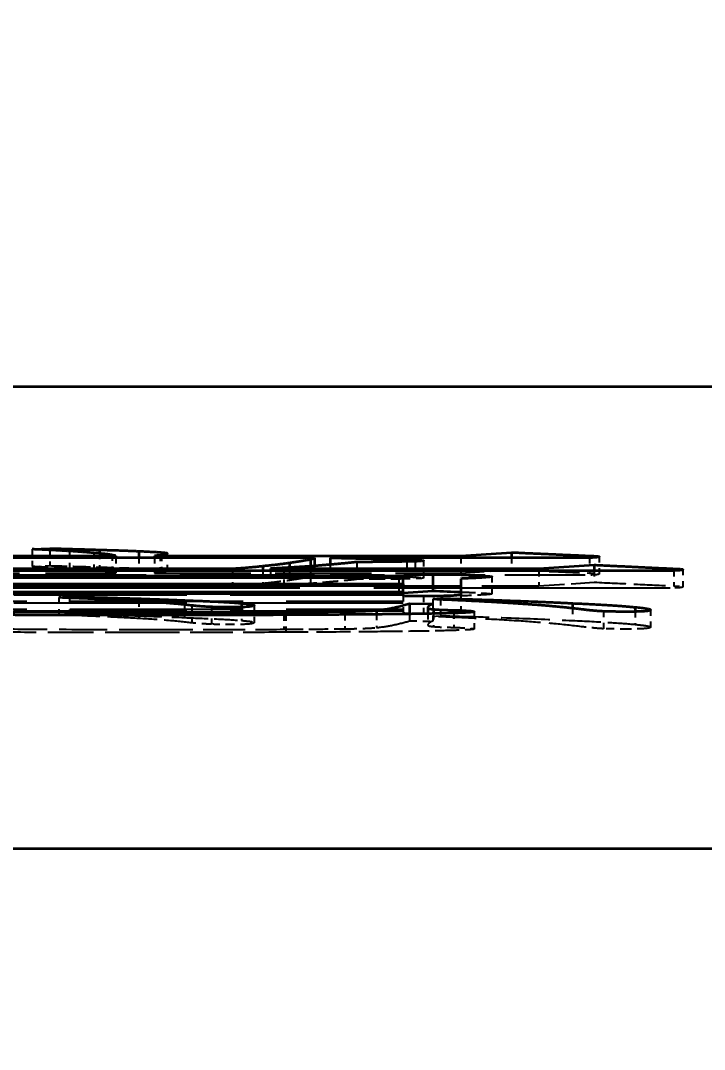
# Model space of a CAD drawing. Header units: millimetres. Extents: x 200 to 5740, y 200 to 4000.
# Drawn here: x 4026.55 to 4038.38, y 1942.54 to 1960.34 of the extents above; entities that cross this region are included whole.
import ezdxf

# ---------------------------------------------------------------- set-up
doc = ezdxf.new("R2010")
doc.units = ezdxf.units.MM
doc.header["$LTSCALE"] = 20
doc.linetypes.add('DASHED', pattern=[0.2067, 0.1654, -0.0413])
for name, color, linetype, lineweight in [('可見 (ISO)', 7, 'Continuous', 35), ('標註 (ISO)', 7, 'Continuous', 18), ('隱藏 (ISO)', 7, 'DASHED', 25)]:
    doc.layers.add(name, color=color, linetype=linetype, lineweight=lineweight)
doc.styles.add('註記文字 (JIS)', font='kaiu.ttf')
doc.dimstyles.new('預設 (JIS)', dxfattribs={"dimscale": 20, "dimtxt": 3, "dimasz": 3, "dimexe": 2, "dimexo": 1, "dimgap": 0.8, "dimtad": 1, "dimrnd": 1e-08, "dimdsep": 46, "dimtxsty": '註記文字 (JIS)', "dimblk": 'Filled-1', "dimcen": 0.09, "dimdle": 10, "dimclrd": 256, "dimclre": 256, "dimclrt": 256, "dimadec": 0, "dimazin": 2, "dimtfac": 0.833333, "dimtmove": 0, "dimatfit": 3, "dimfxl": 0, "dimtolj": 1, "dimtzin": 0, "dimlwd": -1, "dimlwe": -1, "dimarcsym": 0})

# ---------------------------------------------------------------- blocks, each defined once
blk = doc.blocks.new('Filled-1')
at = {"color": 0}
for p, q in [((0, 0), (-1, 0.16667)), ((-1, 0.16667), (-1, -0.16667)), ((-1, 0), (0, 0)), ((-1, -0.16667), (0, 0))]:
    blk.add_line(p, q, dxfattribs=at)
at = {"color": 0, "flags": 128}
blk.add_lwpolyline([(-1, -0.16667), (0, 0)], dxfattribs=at)
at = {"color": 0}
blk.add_solid([(-1, -0.16667), (0, 0), (-1, 0.16667), (-1, -0.16667)], dxfattribs=at)
blk = doc.blocks.new('*D40')
at = {"layer": 'Defpoints', "color": 0}
for p in [(3955.283, 2448.006), (4476.873, 2448.006), (4342.783, 958.006)]:
    blk.add_point(p, dxfattribs=at)
at = {"layer": '標註 (ISO)'}
for p, q in [((3975.283, 2448.006), (4516.873, 2448.006)), ((4476.873, 1018.006), (4476.873, 2388.006)), ((4362.783, 958.006), (4516.873, 958.006))]:
    blk.add_line(p, q, dxfattribs=at)
at = {"layer": '標註 (ISO)', "xscale": 60, "yscale": 60, "zscale": 60}
for p, rotation in [((4476.873, 2448.006), 90), ((4476.873, 958.006), 270)]:
    blk.add_blockref('Filled-1', p, dxfattribs=dict(at, rotation=rotation))
at = {"layer": '標註 (ISO)', "insert": (4396.895, 1625.603), "char_height": 60, "attachment_point": 1, "rotation": 90, "style": '註記文字 (JIS)'}
blk.add_mtext('\\A1;1490', dxfattribs=at)

msp = doc.modelspace()

# ---------------------------------------------------------------- linework, layer by layer
at = {"layer": '可見 (ISO)'}
for p, q in [((3772.283, 1954.006), (4222.283, 1954.006)), ((4026.747, 1951.192), (4027.051, 1951.207)), ((4027.051, 1951.207), (4027.051, 1951.178)), ((4027.914, 1951.182), (4027.914, 1951.119)), ((4028.594, 1951.159), (4028.594, 1951.044)), ((4028.983, 1951.138), (4028.983, 1951.087)), ((4034.162, 1951.079), (4035.037, 1951.138)), ((4035.037, 1951.138), (4035.037, 1951.044)), ((4022.468, 1951.079), (4028.193, 1951.079)), ((4031.633, 1951.044), (4024.23, 1951.044)), ((4028.193, 1951.079), (4028.193, 1951.044)), ((4028.862, 1951.079), (4028.862, 1951.044)), ((4028.862, 1951.079), (4034.162, 1951.079)), ((4031.196, 1950.958), (4031.196, 1950.874)), ((4031.56, 1951.018), (4031.56, 1950.897)), ((4031.633, 1951.044), (4031.633, 1950.903)), ((4036.313, 1951.044), (4031.901, 1951.044)), ((4031.901, 1951.044), (4031.901, 1950.925)), ((4033.371, 1951.009), (4033.371, 1950.981)), ((4034.162, 1951.079), (4034.162, 1951.044)), ((4036.386, 1951.078), (4036.386, 1951.044)), ((4037.784, 1950.82), (4021.508, 1950.82)), ((4025.92, 1950.857), (4030.211, 1950.857)), ((4030.211, 1950.857), (4030.211, 1950.82)), ((4030.734, 1950.903), (4030.734, 1950.82)), ((4030.867, 1950.857), (4030.867, 1950.82)), ((4030.867, 1950.857), (4035.511, 1950.857)), ((4033.092, 1950.732), (4033.675, 1950.771)), ((4033.675, 1950.771), (4033.675, 1950.472)), ((4035.511, 1950.857), (4036.471, 1950.921)), ((4035.511, 1950.857), (4035.511, 1950.82)), ((4036.471, 1950.921), (4036.471, 1950.82)), ((4037.845, 1950.855), (4037.845, 1950.821)), ((4033.165, 1950.698), (4023.659, 1950.698)), ((4023.659, 1950.594), (4033.165, 1950.594)), ((4023.927, 1950.732), (4033.092, 1950.732)), ((4033.092, 1950.732), (4033.092, 1950.698)), ((4033.165, 1950.594), (4033.165, 1950.698)), ((4033.165, 1950.594), (4033.165, 1950.558)), ((4034.162, 1950.682), (4034.162, 1950.405)), ((4033.165, 1950.558), (4023.659, 1950.558)), ((4023.659, 1950.455), (4033.165, 1950.455)), ((4033.165, 1950.42), (4023.659, 1950.42)), ((4033.165, 1950.455), (4033.165, 1950.558)), ((4033.165, 1950.437), (4033.675, 1950.472)), ((4033.165, 1950.455), (4033.165, 1950.42)), ((4033.165, 1950.387), (4033.165, 1950.42)), ((4027.209, 1950.355), (4027.391, 1950.372)), ((4027.391, 1950.372), (4027.391, 1950.348)), ((4029.384, 1950.308), (4029.384, 1950.231)), ((4030.369, 1950.257), (4030.369, 1950.189)), ((4033.274, 1950.251), (4033.274, 1950.07)), ((4033.274, 1950.251), (4033.675, 1950.247)), ((4033.675, 1950.327), (4033.809, 1950.342)), ((4033.809, 1950.342), (4033.809, 1950.321)), ((4036.094, 1950.257), (4036.094, 1950.169)), ((4031.098, 1950.106), (4031.098, 1950.055)), ((4032.156, 1950.114), (4032.156, 1950.06)), ((4032.703, 1950.135), (4032.703, 1950.064)), ((4033.59, 1950.178), (4033.59, 1950.075)), ((4033.688, 1950.154), (4033.688, 1950.077)), ((4034.04, 1950.138), (4034.04, 1950.086)), ((4037.176, 1950.189), (4037.176, 1950.111)), ((4222.283, 1946.006), (3772.283, 1946.006))]:
    msp.add_line(p, q, dxfattribs=at)
for points, degree in [([(4027.391, 1951.159), (4027.148, 1951.174), (4026.747, 1951.192)], 2), ([(4027.051, 1951.207), (4027.549, 1951.194), (4027.914, 1951.182)], 2), ([(4027.816, 1951.127), (4027.634, 1951.144), (4027.391, 1951.159)], 2), ([(4028.132, 1951.091), (4028.035, 1951.11), (4027.816, 1951.127)], 2), ([(4027.914, 1951.182), (4028.351, 1951.171), (4028.594, 1951.159)], 2), ([(4028.594, 1951.159), (4028.874, 1951.147), (4028.983, 1951.138)], 2), ([(4029.081, 1951.124), (4029.081, 1951.099), (4028.959, 1951.084)], 2), ([(4028.983, 1951.138), (4029.081, 1951.131), (4029.081, 1951.124)], 2), ([(4035.037, 1951.138), (4035.742, 1951.106), (4036.386, 1951.078)], 2), ([(4028.193, 1951.079), (4028.157, 1951.084), (4028.132, 1951.091)], 2), ([(4028.959, 1951.084), (4028.898, 1951.08), (4028.862, 1951.079)], 2), ([(4030.734, 1950.903), (4030.977, 1950.927), (4031.196, 1950.958)], 2), ([(4031.196, 1950.958), (4031.39, 1950.988), (4031.56, 1951.018)], 2), ([(4031.56, 1951.018), (4031.621, 1951.03), (4031.633, 1951.044)], 2), ([(4031.901, 1951.044), (4032.727, 1951.027), (4033.371, 1951.009)], 2), ([(4032.363, 1950.97), (4032.205, 1950.952), (4031.998, 1950.933)], 2), ([(4033.226, 1950.978), (4032.764, 1950.97), (4032.363, 1950.97)], 2), ([(4033.517, 1950.994), (4033.517, 1950.983), (4033.226, 1950.978)], 2), ([(4033.371, 1951.009), (4033.517, 1951), (4033.517, 1950.994)], 2), ([(4036.556, 1951.065), (4036.556, 1951.044), (4036.313, 1951.044)], 2), ([(4036.386, 1951.078), (4036.556, 1951.072), (4036.556, 1951.065)], 2), ([(4030.211, 1950.857), (4030.515, 1950.878), (4030.734, 1950.903)], 2), ([(4031.098, 1950.869), (4030.989, 1950.861), (4030.867, 1950.857)], 2), ([(4031.56, 1950.897), (4031.341, 1950.882), (4031.098, 1950.869)], 2), ([(4031.998, 1950.933), (4031.803, 1950.916), (4031.56, 1950.897)], 2), ([(4033.675, 1950.771), (4034.696, 1950.733), (4034.696, 1950.717)], 2), ([(4036.471, 1950.921), (4037.2, 1950.886), (4037.845, 1950.855)], 2), ([(4038.003, 1950.841), (4038.003, 1950.82), (4037.784, 1950.82)], 2), ([(4037.845, 1950.855), (4038.003, 1950.85), (4038.003, 1950.841)], 2), ([(4034.696, 1950.717), (4034.696, 1950.705), (4034.162, 1950.682)], 2), ([(4033.675, 1950.472), (4033.839, 1950.466), (4034.009, 1950.459), (4034.162, 1950.452)], 3), ([(4028.594, 1950.293), (4028.072, 1950.323), (4027.209, 1950.355)], 2), ([(4027.391, 1950.372), (4028.655, 1950.34), (4029.384, 1950.308)], 2), ([(4029.506, 1950.218), (4029.105, 1950.264), (4028.594, 1950.293)], 2), ([(4029.384, 1950.308), (4030.065, 1950.284), (4030.369, 1950.257)], 2), ([(4030.369, 1950.257), (4030.588, 1950.24), (4030.588, 1950.223)], 2), ([(4032.703, 1950.135), (4032.97, 1950.16), (4033.274, 1950.251)], 2), ([(4033.517, 1950.377), (4033.165, 1950.377), (4033.165, 1950.387)], 2), ([(4034.162, 1950.405), (4034.162, 1950.383), (4033.517, 1950.377)], 2), ([(4033.675, 1950.247), (4033.59, 1950.213), (4033.59, 1950.178)], 2), ([(4035.243, 1950.244), (4034.66, 1950.285), (4033.675, 1950.327)], 2), ([(4033.809, 1950.342), (4035.268, 1950.3), (4036.094, 1950.257)], 2), ([(4036.277, 1950.148), (4035.79, 1950.207), (4035.243, 1950.244)], 2), ([(4036.094, 1950.257), (4036.836, 1950.225), (4037.176, 1950.189)], 2), ([(4026.175, 1950.114), (4026.99, 1950.103), (4028.801, 1950.103)], 2), ([(4028.801, 1950.048), (4027.148, 1950.048), (4026.285, 1950.055)], 2), ([(4028.801, 1950.103), (4030.223, 1950.103), (4031.098, 1950.106)], 2), ([(4031.135, 1950.055), (4029.944, 1950.048), (4028.801, 1950.048)], 2), ([(4029.846, 1950.193), (4029.688, 1950.198), (4029.506, 1950.218)], 2), ([(4030.211, 1950.187), (4030.004, 1950.187), (4029.846, 1950.193)], 2), ([(4030.588, 1950.223), (4030.588, 1950.187), (4030.211, 1950.187)], 2), ([(4031.098, 1950.106), (4031.755, 1950.11), (4032.156, 1950.114)], 2), ([(4032.982, 1950.067), (4032.205, 1950.059), (4031.135, 1950.055)], 2), ([(4032.156, 1950.114), (4032.569, 1950.119), (4032.703, 1950.135)], 2), ([(4034.076, 1950.087), (4033.651, 1950.074), (4032.982, 1950.067)], 2), ([(4033.59, 1950.178), (4033.59, 1950.16), (4033.688, 1950.154)], 2), ([(4033.688, 1950.154), (4033.748, 1950.145), (4034.04, 1950.138)], 2), ([(4034.04, 1950.138), (4034.393, 1950.128), (4034.393, 1950.11)], 2), ([(4034.393, 1950.11), (4034.393, 1950.097), (4034.076, 1950.087)], 2), ([(4036.629, 1950.116), (4036.471, 1950.123), (4036.277, 1950.148)], 2), ([(4037.055, 1950.11), (4036.836, 1950.11), (4036.629, 1950.116)], 2), ([(4037.444, 1950.142), (4037.444, 1950.11), (4037.055, 1950.11)], 2), ([(4037.176, 1950.189), (4037.444, 1950.167), (4037.444, 1950.142)], 2)]:
    msp.add_open_spline(points, degree=degree, dxfattribs=at)
at = {"layer": '隱藏 (ISO)', "ltscale": 0.02847}
for p, q in [((4026.747, 1951.192), (4026.747, 1950.893)), ((4027.391, 1951.159), (4027.391, 1950.859)), ((4027.816, 1951.127), (4027.816, 1950.827)), ((4029.081, 1951.124), (4029.081, 1950.824)), ((4028.132, 1951.091), (4028.132, 1950.791)), ((4028.959, 1951.084), (4028.959, 1950.785)), ((4032.363, 1950.97), (4032.363, 1950.671)), ((4033.226, 1950.978), (4033.226, 1950.678)), ((4033.517, 1950.994), (4033.517, 1950.694)), ((4036.556, 1951.065), (4036.556, 1950.765)), ((4031.098, 1950.869), (4031.098, 1950.569)), ((4031.56, 1950.897), (4031.56, 1950.598)), ((4038.003, 1950.841), (4038.003, 1950.541)), ((4034.696, 1950.717), (4034.696, 1950.417)), ((4027.209, 1950.355), (4027.209, 1950.056)), ((4028.594, 1950.293), (4028.594, 1949.993)), ((4033.165, 1950.387), (4033.165, 1950.087)), ((4033.517, 1950.377), (4033.517, 1950.077)), ((4033.675, 1950.247), (4033.675, 1949.948)), ((4034.162, 1950.405), (4034.162, 1950.106)), ((4029.506, 1950.218), (4029.506, 1949.918)), ((4029.846, 1950.193), (4029.846, 1949.894)), ((4030.588, 1950.223), (4030.588, 1949.924)), ((4031.135, 1950.055), (4031.135, 1949.756)), ((4034.393, 1950.11), (4034.393, 1949.81)), ((4036.629, 1950.116), (4036.629, 1949.816)), ((4037.444, 1950.142), (4037.444, 1949.843))]:
    msp.add_line(p, q, dxfattribs=at)
at = {"layer": '隱藏 (ISO)', "ltscale": 0.025672}
msp.add_line((4027.051, 1951.178), (4027.051, 1950.908), dxfattribs=at)
at = {"layer": '隱藏 (ISO)', "ltscale": 0.022437}
msp.add_line((4027.914, 1951.119), (4027.914, 1950.882), dxfattribs=at)
at = {"layer": '隱藏 (ISO)', "ltscale": 0.025051}
for p, q in [((4028.193, 1951.044), (4028.193, 1950.78)), ((4028.862, 1951.044), (4028.862, 1950.78)), ((4034.162, 1951.044), (4034.162, 1950.78))]:
    msp.add_line(p, q, dxfattribs=at)
at = {"layer": '隱藏 (ISO)', "ltscale": 0.0175}
msp.add_line((4028.594, 1951.044), (4028.594, 1950.859), dxfattribs=at)
at = {"layer": '隱藏 (ISO)', "ltscale": 0.023581}
msp.add_line((4028.983, 1951.087), (4028.983, 1950.839), dxfattribs=at)
at = {"layer": '隱藏 (ISO)', "ltscale": 0.025885}
msp.add_line((4033.371, 1950.981), (4033.371, 1950.709), dxfattribs=at)
at = {"layer": '隱藏 (ISO)', "ltscale": 0.019494}
msp.add_line((4035.037, 1951.044), (4035.037, 1950.838), dxfattribs=at)
at = {"layer": '隱藏 (ISO)', "ltscale": 0.025247}
msp.add_line((4036.386, 1951.044), (4036.386, 1950.779), dxfattribs=at)
at = {"layer": '隱藏 (ISO)', "ltscale": 0.545146}
msp.add_line((4022.468, 1950.78), (4028.193, 1950.78), dxfattribs=at)
at = {"layer": '隱藏 (ISO)', "ltscale": 0.036962}
msp.add_line((4026.747, 1950.893), (4027.051, 1950.908), dxfattribs=at)
at = {"layer": '隱藏 (ISO)', "ltscale": 0.504629}
msp.add_line((4028.862, 1950.78), (4034.162, 1950.78), dxfattribs=at)
at = {"layer": '隱藏 (ISO)', "ltscale": 0.02498}
for p, q in [((4030.211, 1950.82), (4030.211, 1950.558)), ((4030.867, 1950.82), (4030.867, 1950.558)), ((4035.511, 1950.82), (4035.511, 1950.558))]:
    msp.add_line(p, q, dxfattribs=at)
at = {"layer": '隱藏 (ISO)', "ltscale": 0.020634}
msp.add_line((4030.734, 1950.82), (4030.734, 1950.603), dxfattribs=at)
at = {"layer": '隱藏 (ISO)', "ltscale": 0.020494}
msp.add_line((4031.196, 1950.874), (4031.196, 1950.658), dxfattribs=at)
at = {"layer": '隱藏 (ISO)', "ltscale": 0.015047}
msp.add_line((4031.633, 1950.903), (4031.633, 1950.744), dxfattribs=at)
at = {"layer": '隱藏 (ISO)', "ltscale": 0.017124}
msp.add_line((4031.901, 1950.925), (4031.901, 1950.744), dxfattribs=at)
at = {"layer": '隱藏 (ISO)', "ltscale": 0.122784}
msp.add_line((4034.162, 1950.78), (4035.037, 1950.838), dxfattribs=at)
at = {"layer": '隱藏 (ISO)', "ltscale": 0.018853}
msp.add_line((4036.471, 1950.82), (4036.471, 1950.622), dxfattribs=at)
at = {"layer": '隱藏 (ISO)', "ltscale": 0.025166}
msp.add_line((4037.845, 1950.821), (4037.845, 1950.556), dxfattribs=at)
at = {"layer": '隱藏 (ISO)', "ltscale": 0.7049}
msp.add_line((4031.633, 1950.744), (4024.23, 1950.744), dxfattribs=at)
at = {"layer": '隱藏 (ISO)', "ltscale": 0.420122}
msp.add_line((4036.313, 1950.744), (4031.901, 1950.744), dxfattribs=at)
at = {"layer": '隱藏 (ISO)', "ltscale": 0.025265}
msp.add_line((4033.092, 1950.698), (4033.092, 1950.432), dxfattribs=at)
at = {"layer": '隱藏 (ISO)', "ltscale": 0.135086}
msp.add_line((4035.511, 1950.558), (4036.471, 1950.622), dxfattribs=at)
at = {"layer": '隱藏 (ISO)', "ltscale": 1.549974}
msp.add_line((4037.784, 1950.521), (4021.508, 1950.521), dxfattribs=at)
at = {"layer": '隱藏 (ISO)', "ltscale": 0.872757}
msp.add_line((4023.927, 1950.432), (4033.092, 1950.432), dxfattribs=at)
at = {"layer": '隱藏 (ISO)', "ltscale": 0.408545}
msp.add_line((4025.92, 1950.558), (4030.211, 1950.558), dxfattribs=at)
at = {"layer": '隱藏 (ISO)', "ltscale": 0.442117}
msp.add_line((4030.867, 1950.558), (4035.511, 1950.558), dxfattribs=at)
at = {"layer": '隱藏 (ISO)', "ltscale": 0.010247}
msp.add_line((4033.092, 1950.432), (4033.165, 1950.437), dxfattribs=at)
at = {"layer": '隱藏 (ISO)', "ltscale": 0.905171}
for p, q in [((4033.165, 1950.399), (4023.659, 1950.399)), ((4023.659, 1950.295), (4033.165, 1950.295)), ((4033.165, 1950.259), (4023.659, 1950.259)), ((4023.659, 1950.155), (4033.165, 1950.155)), ((4033.165, 1950.121), (4023.659, 1950.121))]:
    msp.add_line(p, q, dxfattribs=at)
at = {"layer": '隱藏 (ISO)', "ltscale": 0.026244}
msp.add_line((4027.391, 1950.348), (4027.391, 1950.072), dxfattribs=at)
at = {"layer": '隱藏 (ISO)', "ltscale": 0.021125}
msp.add_line((4029.384, 1950.231), (4029.384, 1950.009), dxfattribs=at)
at = {"layer": '隱藏 (ISO)', "ltscale": 0.007523}
msp.add_line((4033.675, 1950.327), (4033.675, 1950.247), dxfattribs=at)
at = {"layer": '隱藏 (ISO)', "ltscale": 0.026497}
msp.add_line((4033.809, 1950.321), (4033.809, 1950.042), dxfattribs=at)
at = {"layer": '隱藏 (ISO)', "ltscale": 0.030724}
msp.add_line((4027.209, 1950.056), (4027.391, 1950.072), dxfattribs=at)
at = {"layer": '隱藏 (ISO)', "ltscale": 0.021968}
msp.add_line((4030.369, 1950.189), (4030.369, 1949.958), dxfattribs=at)
at = {"layer": '隱藏 (ISO)', "ltscale": 0.023607}
msp.add_line((4031.098, 1950.055), (4031.098, 1949.806), dxfattribs=at)
at = {"layer": '隱藏 (ISO)', "ltscale": 0.023321}
msp.add_line((4032.156, 1950.06), (4032.156, 1949.815), dxfattribs=at)
at = {"layer": '隱藏 (ISO)', "ltscale": 0.021728}
msp.add_line((4032.703, 1950.064), (4032.703, 1949.836), dxfattribs=at)
at = {"layer": '隱藏 (ISO)', "ltscale": 0.011199}
msp.add_line((4033.274, 1950.07), (4033.274, 1949.952), dxfattribs=at)
at = {"layer": '隱藏 (ISO)', "ltscale": 0.018657}
msp.add_line((4033.59, 1950.075), (4033.59, 1949.879), dxfattribs=at)
at = {"layer": '隱藏 (ISO)', "ltscale": 0.021188}
msp.add_line((4033.688, 1950.077), (4033.688, 1949.854), dxfattribs=at)
at = {"layer": '隱藏 (ISO)', "ltscale": 0.023519}
msp.add_line((4034.04, 1950.086), (4034.04, 1949.839), dxfattribs=at)
at = {"layer": '隱藏 (ISO)', "ltscale": 0.020014}
msp.add_line((4036.094, 1950.169), (4036.094, 1949.958), dxfattribs=at)
at = {"layer": '隱藏 (ISO)', "ltscale": 0.020939}
msp.add_line((4037.176, 1950.111), (4037.176, 1949.89), dxfattribs=at)
at = {"layer": '隱藏 (ISO)', "ltscale": 0.038728}
msp.add_line((4033.274, 1949.952), (4033.675, 1949.948), dxfattribs=at)
at = {"layer": '隱藏 (ISO)', "ltscale": 0.026324}
msp.add_line((4033.675, 1950.027), (4033.809, 1950.042), dxfattribs=at)
at = {"layer": '隱藏 (ISO)', "ltscale": 0.080493}
msp.add_open_spline([(4027.391, 1950.859), (4027.303, 1950.865), (4027.206, 1950.87), (4026.993, 1950.881), (4026.869, 1950.887), (4026.747, 1950.893)], degree=3, knots=[-0.08388019, -0.08388019, -0.08388019, -0.08388019, -0.04555008, -0.04555008, 0, 0, 0, 0], dxfattribs=at)
at = {"layer": '隱藏 (ISO)', "ltscale": 0.091086}
msp.add_open_spline([(4027.051, 1950.908), (4027.207, 1950.904), (4027.363, 1950.899), (4027.65, 1950.891), (4027.784, 1950.887), (4027.914, 1950.882)], degree=3, knots=[-0.09532032, -0.09532032, -0.09532032, -0.09532032, -0.04463782, -0.04463782, 0, 0, 0, 0], dxfattribs=at)
at = {"layer": '隱藏 (ISO)', "ltscale": 0.064199}
msp.add_open_spline([(4027.816, 1950.827), (4027.755, 1950.833), (4027.689, 1950.838), (4027.547, 1950.849), (4027.471, 1950.854), (4027.391, 1950.859)], degree=3, knots=[-0.0675719, -0.0675719, -0.0675719, -0.0675719, -0.03403506, -0.03403506, 0, 0, 0, 0], dxfattribs=at)
at = {"layer": '隱藏 (ISO)', "ltscale": 0.063497}
msp.add_open_spline([(4028.132, 1950.791), (4028.1, 1950.798), (4028.057, 1950.804), (4027.951, 1950.816), (4027.888, 1950.822), (4027.816, 1950.827)], degree=3, knots=[-0.06697015, -0.06697015, -0.06697015, -0.06697015, -0.03384792, -0.03384792, 0, 0, 0, 0], dxfattribs=at)
at = {"layer": '隱藏 (ISO)', "ltscale": 0.074227}
msp.add_open_spline([(4027.914, 1950.882), (4028.045, 1950.879), (4028.178, 1950.875), (4028.403, 1950.868), (4028.505, 1950.864), (4028.594, 1950.859)], degree=3, knots=[-0.07717025, -0.07717025, -0.07717025, -0.07717025, -0.03448911, -0.03448911, 0, 0, 0, 0], dxfattribs=at)
at = {"layer": '隱藏 (ISO)', "ltscale": 0.018248}
msp.add_open_spline([(4028.193, 1950.78), (4028.18, 1950.782), (4028.169, 1950.783), (4028.149, 1950.787), (4028.14, 1950.789), (4028.132, 1950.791)], degree=3, knots=[-0.01913166, -0.01913166, -0.01913166, -0.01913166, -0.01032945, -0.01032945, 0, 0, 0, 0], dxfattribs=at)
at = {"layer": '隱藏 (ISO)', "ltscale": 0.048589}
msp.add_open_spline([(4028.594, 1950.859), (4028.674, 1950.856), (4028.758, 1950.852), (4028.885, 1950.846), (4028.941, 1950.842), (4028.983, 1950.839)], degree=3, knots=[-0.04996895, -0.04996895, -0.04996895, -0.04996895, -0.02111481, -0.02111481, 0, 0, 0, 0], dxfattribs=at)
at = {"layer": '隱藏 (ISO)', "ltscale": 0.011561}
msp.add_open_spline([(4028.959, 1950.785), (4028.94, 1950.783), (4028.916, 1950.782), (4028.883, 1950.781), (4028.872, 1950.78), (4028.862, 1950.78)], degree=3, knots=[-0.01059565, -0.01059565, -0.01059565, -0.01059565, -0.00335404, -0.00335404, 0, 0, 0, 0], dxfattribs=at)
at = {"layer": '隱藏 (ISO)', "ltscale": 0.062882}
msp.add_open_spline([(4029.081, 1950.824), (4029.081, 1950.817), (4029.072, 1950.809), (4029.032, 1950.796), (4029.003, 1950.79), (4028.959, 1950.785)], degree=3, knots=[-0.06567347, -0.06567347, -0.06567347, -0.06567347, -0.02965889, -0.02965889, 0, 0, 0, 0], dxfattribs=at)
at = {"layer": '隱藏 (ISO)', "ltscale": 0.025327}
msp.add_open_spline([(4028.983, 1950.839), (4029.014, 1950.837), (4029.04, 1950.834), (4029.072, 1950.829), (4029.081, 1950.827), (4029.081, 1950.824)], degree=3, knots=[-0.02679202, -0.02679202, -0.02679202, -0.02679202, -0.01224788, -0.01224788, 0, 0, 0, 0], dxfattribs=at)
at = {"layer": '隱藏 (ISO)', "ltscale": 0.158293}
msp.add_open_spline([(4035.037, 1950.838), (4035.266, 1950.828), (4035.497, 1950.818), (4035.946, 1950.798), (4036.166, 1950.788), (4036.386, 1950.779)], degree=3, knots=[-0.1662065, -0.1662065, -0.1662065, -0.1662065, -0.0811581, -0.0811581, 0, 0, 0, 0], dxfattribs=at)
at = {"layer": '隱藏 (ISO)', "ltscale": 0.045245}
msp.add_open_spline([(4036.556, 1950.765), (4036.556, 1950.763), (4036.554, 1950.76), (4036.541, 1950.756), (4036.532, 1950.754), (4036.506, 1950.75), (4036.491, 1950.749), (4036.454, 1950.747), (4036.433, 1950.746), (4036.379, 1950.744), (4036.346, 1950.744), (4036.313, 1950.744)], degree=3, knots=[-0.04757708, -0.04757708, -0.04757708, -0.04757708, -0.03543902, -0.03543902, -0.0255395, -0.0255395, -0.01752223, -0.01752223, -0.00984551, -0.00984551, 0, 0, 0, 0], dxfattribs=at)
at = {"layer": '隱藏 (ISO)', "ltscale": 0.027581}
msp.add_open_spline([(4036.386, 1950.779), (4036.427, 1950.777), (4036.469, 1950.775), (4036.519, 1950.772), (4036.533, 1950.771), (4036.552, 1950.768), (4036.556, 1950.767), (4036.556, 1950.765)], degree=3, knots=[-0.02889165, -0.02889165, -0.02889165, -0.02889165, -0.01458403, -0.01458403, -0.00683406, -0.00683406, 0, 0, 0, 0], dxfattribs=at)
at = {"layer": '隱藏 (ISO)', "ltscale": 0.086488}
msp.add_open_spline([(4030.211, 1950.558), (4030.312, 1950.564), (4030.406, 1950.572), (4030.581, 1950.587), (4030.661, 1950.595), (4030.734, 1950.603)], degree=3, knots=[-0.09101919, -0.09101919, -0.09101919, -0.09101919, -0.04552564, -0.04552564, 0, 0, 0, 0], dxfattribs=at)
at = {"layer": '隱藏 (ISO)', "ltscale": 0.096268}
msp.add_open_spline([(4030.734, 1950.603), (4030.818, 1950.612), (4030.897, 1950.62), (4031.051, 1950.639), (4031.125, 1950.649), (4031.196, 1950.658)], degree=3, knots=[-0.1010474, -0.1010474, -0.1010474, -0.1010474, -0.0524037, -0.0524037, 0, 0, 0, 0], dxfattribs=at)
at = {"layer": '隱藏 (ISO)', "ltscale": 0.062176}
msp.add_open_spline([(4031.56, 1950.598), (4031.488, 1950.593), (4031.414, 1950.588), (4031.259, 1950.578), (4031.18, 1950.574), (4031.098, 1950.569)], degree=3, knots=[-0.06541188, -0.06541188, -0.06541188, -0.06541188, -0.03227906, -0.03227906, 0, 0, 0, 0], dxfattribs=at)
at = {"layer": '隱藏 (ISO)', "ltscale": 0.098816}
msp.add_open_spline([(4031.196, 1950.658), (4031.26, 1950.668), (4031.323, 1950.678), (4031.445, 1950.698), (4031.503, 1950.708), (4031.56, 1950.718)], degree=3, knots=[-0.1038677, -0.1038677, -0.1038677, -0.1038677, -0.0517206, -0.0517206, 0, 0, 0, 0], dxfattribs=at)
at = {"layer": '隱藏 (ISO)', "ltscale": 0.0411}
msp.add_open_spline([(4031.56, 1950.718), (4031.581, 1950.722), (4031.597, 1950.727), (4031.621, 1950.735), (4031.629, 1950.74), (4031.633, 1950.744)], degree=3, knots=[-0.04330776, -0.04330776, -0.04330776, -0.04330776, -0.02174662, -0.02174662, 0, 0, 0, 0], dxfattribs=at)
at = {"layer": '隱藏 (ISO)', "ltscale": 0.069371}
msp.add_open_spline([(4031.998, 1950.634), (4031.931, 1950.628), (4031.862, 1950.622), (4031.716, 1950.61), (4031.639, 1950.604), (4031.56, 1950.598)], degree=3, knots=[-0.07285045, -0.07285045, -0.07285045, -0.07285045, -0.03764141, -0.03764141, 0, 0, 0, 0], dxfattribs=at)
at = {"layer": '隱藏 (ISO)', "ltscale": 0.150271}
msp.add_open_spline([(4031.901, 1950.744), (4032.163, 1950.739), (4032.425, 1950.733), (4032.914, 1950.722), (4033.146, 1950.716), (4033.371, 1950.709)], degree=3, knots=[-0.1574762, -0.1574762, -0.1574762, -0.1574762, -0.0748211, -0.0748211, 0, 0, 0, 0], dxfattribs=at)
at = {"layer": '隱藏 (ISO)', "ltscale": 0.06744}
msp.add_open_spline([(4032.363, 1950.671), (4032.309, 1950.665), (4032.252, 1950.658), (4032.131, 1950.646), (4032.066, 1950.64), (4031.998, 1950.634)], degree=3, knots=[-0.07091216, -0.07091216, -0.07091216, -0.07091216, -0.03607936, -0.03607936, 0, 0, 0, 0], dxfattribs=at)
at = {"layer": '隱藏 (ISO)', "ltscale": 0.083132}
msp.add_open_spline([(4033.226, 1950.678), (4033.079, 1950.676), (4032.929, 1950.674), (4032.641, 1950.672), (4032.502, 1950.671), (4032.363, 1950.671)], degree=3, knots=[-0.08731141, -0.08731141, -0.08731141, -0.08731141, -0.04175688, -0.04175688, 0, 0, 0, 0], dxfattribs=at)
at = {"layer": '隱藏 (ISO)', "ltscale": 0.039557}
msp.add_open_spline([(4033.517, 1950.694), (4033.517, 1950.693), (4033.515, 1950.692), (4033.507, 1950.69), (4033.502, 1950.69), (4033.478, 1950.687), (4033.456, 1950.686), (4033.378, 1950.682), (4033.306, 1950.68), (4033.226, 1950.678)], degree=3, knots=[-0.04913371, -0.04913371, -0.04913371, -0.04913371, -0.04315933, -0.04315933, -0.03722452, -0.03722452, -0.02518049, -0.02518049, 0, 0, 0, 0], dxfattribs=at)
at = {"layer": '隱藏 (ISO)', "ltscale": 0.027638}
msp.add_open_spline([(4033.371, 1950.709), (4033.402, 1950.707), (4033.432, 1950.706), (4033.476, 1950.702), (4033.494, 1950.7), (4033.513, 1950.697), (4033.517, 1950.696), (4033.517, 1950.694)], degree=3, knots=[-0.0289133, -0.0289133, -0.0289133, -0.0289133, -0.01655737, -0.01655737, -0.00678494, -0.00678494, 0, 0, 0, 0], dxfattribs=at)
at = {"layer": '隱藏 (ISO)', "ltscale": 0.165701}
msp.add_open_spline([(4036.471, 1950.622), (4036.707, 1950.61), (4036.943, 1950.599), (4037.4, 1950.577), (4037.623, 1950.567), (4037.845, 1950.556)], degree=3, knots=[-0.1738757, -0.1738757, -0.1738757, -0.1738757, -0.0841345, -0.0841345, 0, 0, 0, 0], dxfattribs=at)
at = {"layer": '隱藏 (ISO)', "ltscale": 0.028762}
msp.add_open_spline([(4031.098, 1950.569), (4031.063, 1950.567), (4031.026, 1950.565), (4030.949, 1950.561), (4030.909, 1950.559), (4030.867, 1950.558)], degree=3, knots=[-0.03031282, -0.03031282, -0.03031282, -0.03031282, -0.01461832, -0.01461832, 0, 0, 0, 0], dxfattribs=at)
at = {"layer": '隱藏 (ISO)', "ltscale": 0.076259}
msp.add_open_spline([(4034.162, 1950.452), (4034.256, 1950.448), (4034.344, 1950.444), (4034.5, 1950.436), (4034.58, 1950.431), (4034.654, 1950.425), (4034.674, 1950.423), (4034.692, 1950.42), (4034.696, 1950.418), (4034.696, 1950.417)], degree=3, knots=[-0.07006694, -0.07006694, -0.07006694, -0.07006694, -0.04417521, -0.04417521, -0.01673847, -0.01673847, -0.00593811, -0.00593811, 0, 0, 0, 0], dxfattribs=at)
at = {"layer": '隱藏 (ISO)', "ltscale": 0.075462}
msp.add_open_spline([(4034.696, 1950.417), (4034.696, 1950.416), (4034.693, 1950.415), (4034.682, 1950.413), (4034.673, 1950.412), (4034.637, 1950.408), (4034.599, 1950.405), (4034.459, 1950.396), (4034.308, 1950.389), (4034.162, 1950.383)], degree=3, knots=[-0.08508752, -0.08508752, -0.08508752, -0.08508752, -0.07897447, -0.07897447, -0.07175725, -0.07175725, -0.05315247, -0.05315247, 0, 0, 0, 0], dxfattribs=at)
at = {"layer": '隱藏 (ISO)', "ltscale": 0.042513}
msp.add_open_spline([(4038.003, 1950.541), (4038.003, 1950.539), (4038, 1950.536), (4037.988, 1950.532), (4037.979, 1950.53), (4037.954, 1950.526), (4037.941, 1950.525), (4037.907, 1950.523), (4037.888, 1950.522), (4037.841, 1950.521), (4037.812, 1950.521), (4037.784, 1950.521)], degree=3, knots=[-0.04466929, -0.04466929, -0.04466929, -0.04466929, -0.03252631, -0.03252631, -0.02277101, -0.02277101, -0.01539657, -0.01539657, -0.00851933, -0.00851933, 0, 0, 0, 0], dxfattribs=at)
at = {"layer": '隱藏 (ISO)', "ltscale": 0.028857}
msp.add_open_spline([(4037.845, 1950.556), (4037.876, 1950.555), (4037.906, 1950.553), (4037.953, 1950.55), (4037.972, 1950.549), (4037.997, 1950.545), (4038.003, 1950.543), (4038.003, 1950.541)], degree=3, knots=[-0.03055674, -0.03055674, -0.03055674, -0.03055674, -0.01952623, -0.01952623, -0.00976676, -0.00976676, 0, 0, 0, 0], dxfattribs=at)
at = {"layer": '隱藏 (ISO)', "ltscale": 0.164138}
msp.add_open_spline([(4028.594, 1949.993), (4028.405, 1950.004), (4028.197, 1950.015), (4027.738, 1950.035), (4027.473, 1950.046), (4027.209, 1950.056)], degree=3, knots=[-0.1710547, -0.1710547, -0.1710547, -0.1710547, -0.0927229, -0.0927229, 0, 0, 0, 0], dxfattribs=at)
at = {"layer": '隱藏 (ISO)', "ltscale": 0.214215}
msp.add_open_spline([(4027.391, 1950.072), (4027.77, 1950.063), (4028.158, 1950.052), (4028.815, 1950.031), (4029.115, 1950.021), (4029.384, 1950.009)], degree=3, knots=[-0.2224473, -0.2224473, -0.2224473, -0.2224473, -0.0994554, -0.0994554, 0, 0, 0, 0], dxfattribs=at)
at = {"layer": '隱藏 (ISO)', "ltscale": 0.040505}
msp.add_open_spline([(4033.517, 1950.077), (4033.46, 1950.077), (4033.397, 1950.078), (4033.307, 1950.079), (4033.272, 1950.079), (4033.225, 1950.081), (4033.21, 1950.081), (4033.187, 1950.083), (4033.179, 1950.084), (4033.167, 1950.085), (4033.165, 1950.086), (4033.165, 1950.087)], degree=3, knots=[-0.04200722, -0.04200722, -0.04200722, -0.04200722, -0.02470338, -0.02470338, -0.01455014, -0.01455014, -0.00905158, -0.00905158, -0.0047278, -0.0047278, 0, 0, 0, 0], dxfattribs=at)
at = {"layer": '隱藏 (ISO)', "ltscale": 0.082529}
msp.add_open_spline([(4034.162, 1950.106), (4034.162, 1950.103), (4034.156, 1950.101), (4034.129, 1950.096), (4034.11, 1950.094), (4034.047, 1950.089), (4033.997, 1950.087), (4033.83, 1950.081), (4033.681, 1950.079), (4033.517, 1950.077)], degree=3, knots=[-0.1030516, -0.1030516, -0.1030516, -0.1030516, -0.0877324, -0.0877324, -0.0726786, -0.0726786, -0.0496436, -0.0496436, 0, 0, 0, 0], dxfattribs=at)
at = {"layer": '隱藏 (ISO)', "ltscale": 0.145327}
msp.add_open_spline([(4029.506, 1949.918), (4029.38, 1949.933), (4029.238, 1949.947), (4028.933, 1949.972), (4028.773, 1949.983), (4028.594, 1949.993)], degree=3, knots=[-0.152535, -0.152535, -0.152535, -0.152535, -0.0721933, -0.0721933, 0, 0, 0, 0], dxfattribs=at)
at = {"layer": '隱藏 (ISO)', "ltscale": 0.123188}
msp.add_open_spline([(4029.384, 1950.009), (4029.587, 1950.001), (4029.79, 1949.993), (4030.118, 1949.976), (4030.258, 1949.968), (4030.369, 1949.958)], degree=3, knots=[-0.1282912, -0.1282912, -0.1282912, -0.1282912, -0.0575222, -0.0575222, 0, 0, 0, 0], dxfattribs=at)
at = {"layer": '隱藏 (ISO)', "ltscale": 0.050555}
msp.add_open_spline([(4029.846, 1949.894), (4029.787, 1949.896), (4029.732, 1949.899), (4029.617, 1949.907), (4029.556, 1949.913), (4029.506, 1949.918)], degree=3, knots=[-0.05306214, -0.05306214, -0.05306214, -0.05306214, -0.03029409, -0.03029409, 0, 0, 0, 0], dxfattribs=at)
at = {"layer": '隱藏 (ISO)', "ltscale": 0.036315}
msp.add_open_spline([(4030.211, 1949.888), (4030.145, 1949.888), (4030.08, 1949.888), (4029.956, 1949.89), (4029.899, 1949.892), (4029.846, 1949.894)], degree=3, knots=[-0.03842804, -0.03842804, -0.03842804, -0.03842804, -0.01871097, -0.01871097, 0, 0, 0, 0], dxfattribs=at)
at = {"layer": '隱藏 (ISO)', "ltscale": 0.074803}
msp.add_open_spline([(4030.588, 1949.924), (4030.588, 1949.919), (4030.583, 1949.915), (4030.561, 1949.907), (4030.545, 1949.903), (4030.502, 1949.897), (4030.479, 1949.895), (4030.42, 1949.892), (4030.388, 1949.89), (4030.307, 1949.888), (4030.259, 1949.888), (4030.211, 1949.888)], degree=3, knots=[-0.07847911, -0.07847911, -0.07847911, -0.07847911, -0.0565812, -0.0565812, -0.03910647, -0.03910647, -0.02627245, -0.02627245, -0.01439854, -0.01439854, 0, 0, 0, 0], dxfattribs=at)
at = {"layer": '隱藏 (ISO)', "ltscale": 0.058173}
msp.add_open_spline([(4030.369, 1949.958), (4030.436, 1949.953), (4030.494, 1949.947), (4030.568, 1949.935), (4030.588, 1949.93), (4030.588, 1949.924)], degree=3, knots=[-0.06142158, -0.06142158, -0.06142158, -0.06142158, -0.02879612, -0.02879612, 0, 0, 0, 0], dxfattribs=at)
at = {"layer": '隱藏 (ISO)', "ltscale": 0.189227}
msp.add_open_spline([(4032.703, 1949.836), (4032.8, 1949.845), (4032.893, 1949.86), (4033.093, 1949.901), (4033.195, 1949.928), (4033.274, 1949.952)], degree=3, knots=[-0.2066127, -0.2066127, -0.2066127, -0.2066127, -0.1177441, -0.1177441, 0, 0, 0, 0], dxfattribs=at)
at = {"layer": '隱藏 (ISO)', "ltscale": 0.106817}
msp.add_open_spline([(4033.675, 1949.948), (4033.647, 1949.936), (4033.626, 1949.925), (4033.597, 1949.902), (4033.59, 1949.89), (4033.59, 1949.879)], degree=3, knots=[-0.1123129, -0.1123129, -0.1123129, -0.1123129, -0.0565982, -0.0565982, 0, 0, 0, 0], dxfattribs=at)
at = {"layer": '隱藏 (ISO)', "ltscale": 0.039983}
msp.add_open_spline([(4033.59, 1949.879), (4033.59, 1949.871), (4033.604, 1949.864), (4033.651, 1949.857), (4033.667, 1949.856), (4033.688, 1949.854)], degree=3, knots=[-0.03606126, -0.03606126, -0.03606126, -0.03606126, -0.00940256, -0.00940256, 0, 0, 0, 0], dxfattribs=at)
at = {"layer": '隱藏 (ISO)', "ltscale": 0.197404}
msp.add_open_spline([(4035.243, 1949.945), (4035.034, 1949.959), (4034.801, 1949.973), (4034.28, 1950.001), (4033.979, 1950.015), (4033.675, 1950.027)], degree=3, knots=[-0.2061383, -0.2061383, -0.2061383, -0.2061383, -0.1108041, -0.1108041, 0, 0, 0, 0], dxfattribs=at)
at = {"layer": '隱藏 (ISO)', "ltscale": 0.254511}
msp.add_open_spline([(4033.809, 1950.042), (4034.248, 1950.03), (4034.694, 1950.016), (4035.449, 1949.988), (4035.79, 1949.974), (4036.094, 1949.958)], degree=3, knots=[-0.2645998, -0.2645998, -0.2645998, -0.2645998, -0.1189348, -0.1189348, 0, 0, 0, 0], dxfattribs=at)
at = {"layer": '隱藏 (ISO)', "ltscale": 0.179249}
msp.add_open_spline([(4036.277, 1949.848), (4036.126, 1949.867), (4035.959, 1949.885), (4035.615, 1949.917), (4035.438, 1949.931), (4035.243, 1949.945)], degree=3, knots=[-0.1875241, -0.1875241, -0.1875241, -0.1875241, -0.0873141, -0.0873141, 0, 0, 0, 0], dxfattribs=at)
at = {"layer": '隱藏 (ISO)', "ltscale": 0.148262}
msp.add_open_spline([(4036.094, 1949.958), (4036.32, 1949.948), (4036.541, 1949.937), (4036.902, 1949.914), (4037.054, 1949.903), (4037.176, 1949.89)], degree=3, knots=[-0.1551238, -0.1551238, -0.1551238, -0.1551238, -0.0714259, -0.0714259, 0, 0, 0, 0], dxfattribs=at)
at = {"layer": '隱藏 (ISO)', "ltscale": 0.078501}
msp.add_open_spline([(4037.176, 1949.89), (4037.26, 1949.883), (4037.33, 1949.875), (4037.421, 1949.859), (4037.444, 1949.851), (4037.444, 1949.843)], degree=3, knots=[-0.08306657, -0.08306657, -0.08306657, -0.08306657, -0.04033401, -0.04033401, 0, 0, 0, 0], dxfattribs=at)
at = {"layer": '隱藏 (ISO)', "ltscale": 0.250965}
msp.add_open_spline([(4026.175, 1949.815), (4026.504, 1949.81), (4026.906, 1949.808), (4027.743, 1949.804), (4028.297, 1949.803), (4028.801, 1949.803)], degree=3, knots=[-0.2509794, -0.2509794, -0.2509794, -0.2509794, -0.151137, -0.151137, 0, 0, 0, 0], dxfattribs=at)
at = {"layer": '隱藏 (ISO)', "ltscale": 0.239895}
msp.add_open_spline([(4028.801, 1949.749), (4028.327, 1949.749), (4027.819, 1949.749), (4027.007, 1949.752), (4026.623, 1949.753), (4026.285, 1949.756)], degree=3, knots=[-0.2451583, -0.2451583, -0.2451583, -0.2451583, -0.102139, -0.102139, 0, 0, 0, 0], dxfattribs=at)
at = {"layer": '隱藏 (ISO)', "ltscale": 0.218768}
msp.add_open_spline([(4028.801, 1949.803), (4029.223, 1949.803), (4029.664, 1949.804), (4030.416, 1949.805), (4030.769, 1949.805), (4031.098, 1949.806)], degree=3, knots=[-0.2260321, -0.2260321, -0.2260321, -0.2260321, -0.0990347, -0.0990347, 0, 0, 0, 0], dxfattribs=at)
at = {"layer": '隱藏 (ISO)', "ltscale": 0.222488}
msp.add_open_spline([(4031.135, 1949.756), (4030.742, 1949.753), (4030.349, 1949.752), (4029.571, 1949.75), (4029.186, 1949.749), (4028.801, 1949.749)], degree=3, knots=[-0.2337278, -0.2337278, -0.2337278, -0.2337278, -0.1155245, -0.1155245, 0, 0, 0, 0], dxfattribs=at)
at = {"layer": '隱藏 (ISO)', "ltscale": 0.101446}
msp.add_open_spline([(4031.098, 1949.806), (4031.293, 1949.808), (4031.497, 1949.809), (4031.843, 1949.812), (4032.005, 1949.813), (4032.156, 1949.815)], degree=3, knots=[-0.1049025, -0.1049025, -0.1049025, -0.1049025, -0.0460139, -0.0460139, 0, 0, 0, 0], dxfattribs=at)
at = {"layer": '隱藏 (ISO)', "ltscale": 0.176925}
msp.add_open_spline([(4032.982, 1949.768), (4032.703, 1949.765), (4032.414, 1949.762), (4031.802, 1949.758), (4031.466, 1949.757), (4031.135, 1949.756)], degree=3, knots=[-0.1845263, -0.1845263, -0.1845263, -0.1845263, -0.099365, -0.099365, 0, 0, 0, 0], dxfattribs=at)
at = {"layer": '隱藏 (ISO)', "ltscale": 0.063353}
msp.add_open_spline([(4032.156, 1949.815), (4032.238, 1949.816), (4032.32, 1949.817), (4032.462, 1949.821), (4032.524, 1949.823), (4032.629, 1949.829), (4032.672, 1949.832), (4032.703, 1949.836)], degree=3, knots=[-0.06670226, -0.06670226, -0.06670226, -0.06670226, -0.04158553, -0.04158553, -0.02027945, -0.02027945, 0, 0, 0, 0], dxfattribs=at)
at = {"layer": '隱藏 (ISO)', "ltscale": 0.109105}
msp.add_open_spline([(4034.076, 1949.788), (4033.922, 1949.783), (4033.756, 1949.779), (4033.393, 1949.772), (4033.186, 1949.77), (4032.982, 1949.768)], degree=3, knots=[-0.1137638, -0.1137638, -0.1137638, -0.1137638, -0.0618413, -0.0618413, 0, 0, 0, 0], dxfattribs=at)
at = {"layer": '隱藏 (ISO)', "ltscale": 0.042185}
msp.add_open_spline([(4033.688, 1949.854), (4033.699, 1949.853), (4033.714, 1949.851), (4033.754, 1949.849), (4033.78, 1949.847), (4033.875, 1949.843), (4033.962, 1949.841), (4034.04, 1949.839)], degree=3, knots=[-0.04307607, -0.04307607, -0.04307607, -0.04307607, -0.03512532, -0.03512532, -0.02546054, -0.02546054, 0, 0, 0, 0], dxfattribs=at)
at = {"layer": '隱藏 (ISO)', "ltscale": 0.058551}
msp.add_open_spline([(4034.04, 1949.839), (4034.123, 1949.836), (4034.206, 1949.833), (4034.308, 1949.826), (4034.339, 1949.823), (4034.382, 1949.817), (4034.393, 1949.814), (4034.393, 1949.81)], degree=3, knots=[-0.06167278, -0.06167278, -0.06167278, -0.06167278, -0.03384353, -0.03384353, -0.01713554, -0.01713554, 0, 0, 0, 0], dxfattribs=at)
at = {"layer": '隱藏 (ISO)', "ltscale": 0.048305}
msp.add_open_spline([(4034.393, 1949.81), (4034.393, 1949.808), (4034.386, 1949.806), (4034.359, 1949.802), (4034.338, 1949.8), (4034.254, 1949.794), (4034.168, 1949.791), (4034.076, 1949.788)], degree=3, knots=[-0.05513593, -0.05513593, -0.05513593, -0.05513593, -0.04336529, -0.04336529, -0.03069102, -0.03069102, 0, 0, 0, 0], dxfattribs=at)
at = {"layer": '隱藏 (ISO)', "ltscale": 0.06038}
msp.add_open_spline([(4036.629, 1949.816), (4036.571, 1949.819), (4036.515, 1949.823), (4036.394, 1949.834), (4036.33, 1949.842), (4036.277, 1949.848)], degree=3, knots=[-0.06480754, -0.06480754, -0.06480754, -0.06480754, -0.03655128, -0.03655128, 0, 0, 0, 0], dxfattribs=at)
at = {"layer": '隱藏 (ISO)', "ltscale": 0.041806}
msp.add_open_spline([(4037.055, 1949.81), (4036.982, 1949.81), (4036.91, 1949.811), (4036.766, 1949.813), (4036.696, 1949.814), (4036.629, 1949.816)], degree=3, knots=[-0.04416521, -0.04416521, -0.04416521, -0.04416521, -0.02231497, -0.02231497, 0, 0, 0, 0], dxfattribs=at)
at = {"layer": '隱藏 (ISO)', "ltscale": 0.071656}
msp.add_open_spline([(4037.444, 1949.843), (4037.444, 1949.839), (4037.44, 1949.835), (4037.419, 1949.828), (4037.405, 1949.825), (4037.365, 1949.82), (4037.342, 1949.818), (4037.282, 1949.814), (4037.248, 1949.813), (4037.161, 1949.811), (4037.108, 1949.81), (4037.055, 1949.81)], degree=3, knots=[-0.07530252, -0.07530252, -0.07530252, -0.07530252, -0.05641319, -0.05641319, -0.04094901, -0.04094901, -0.0282014, -0.0282014, -0.01590942, -0.01590942, 0, 0, 0, 0], dxfattribs=at)

# ---------------------------------------------------------------- dimensions: what is measured, and where the dimension line sits
at = {"layer": '標註 (ISO)'}
dim = msp.add_linear_dim(base=(4476.873, 2448.006), p1=(4342.783, 958.006), p2=(3955.283, 2448.006), angle=90, dimstyle='預設 (JIS)', override={"dimgap": 0.8, "dimdec": 2, "dimtol": 0, "dimlim": 0, "dimtp": 0, "dimtm": 0, "dimtdec": 2, "dimtofl": 0, "dimatfit": 1}, dxfattribs=at)
dim.commit()
dim.dimension.update_dxf_attribs({"geometry": '*D40', "text_midpoint": (4476.873, 1703.006), "dimtype": 160})

doc.saveas('drawing.dxf')
